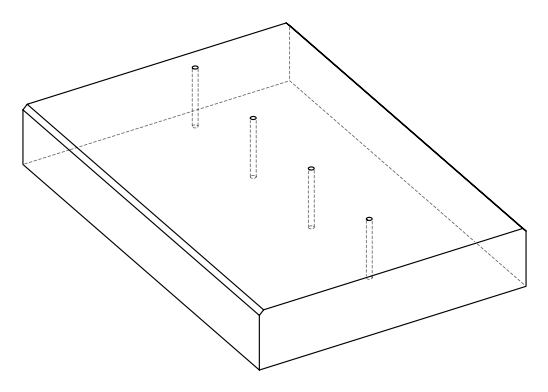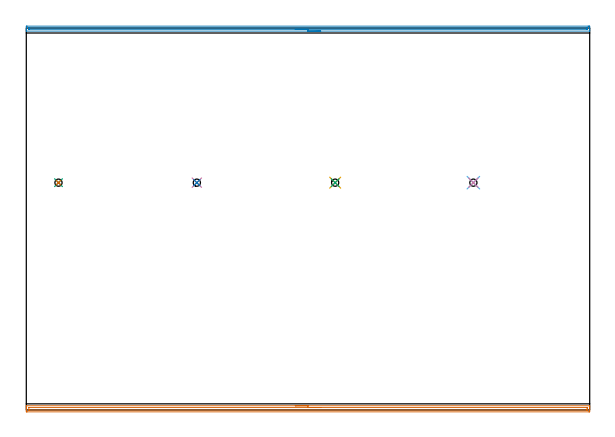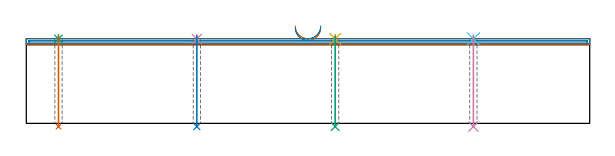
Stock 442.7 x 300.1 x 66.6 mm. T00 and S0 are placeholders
(PLAN: 10 operations, 2 tool changes, 15.8 min)
(1 AREA_MILL | FG_CHAMFER_SURFACE | UGT0205_001 | 7.26 min | 5101 mm3)
(2 AREA_MILL_1 | FG_CHAMFER_SURFACE_1 | UGT0205_001 | 7.24 min | 3367 mm3)
(3 SPOT_DRILL | STEP1HOLE | NXT0321_9005460120000 | 0.03 min | 0 mm3)
(4 SPOT_DRILL_1 | STEP1HOLE_1 | NXT0321_9005460120000 | 0.03 min | 0 mm3)
(5 SPOT_DRILL_2 | STEP1HOLE_2 | NXT0321_9005460120000 | 0.03 min | 0 mm3)
(6 SPOT_DRILL_3 | STEP1HOLE_3 | NXT0321_9005460120000 | 0.03 min | 1 mm3)
(7 DRILL_THROUGH_HOLE_INTO_CENTER | STEP1HOLE | NXT0301_028 | 0.29 min | 1670 mm3)
(8 DRILL_THROUGH_HOLE_INTO_CENTER_1 | STEP1HOLE_1 | NXT0301_028 | 0.29 min | 1672 mm3)
(9 DRILL_THROUGH_HOLE_INTO_CENTER_2 | STEP1HOLE_2 | NXT0301_028 | 0.29 min | 1672 mm3)
(10 DRILL_THROUGH_HOLE_INTO_CENTER_3 | STEP1HOLE_3 | NXT0301_028 | 0.29 min | 1670 mm3)
(TOOL UGT0205_001 | Chamfer Mill 20 x 3 x 45 deg. | D20 FL50 Z2)
(TOOL NXT0321_9005460120000 | NC Spot Drill, 142deg, 12mm, Carbide, Uncoated | D12 PA142 FL30 Z2)
(TOOL NXT0301_028 | Carbide Drill 5.7mm [860.1-0570-046A1-MM 2214] | D5.7 PA140 FL70 Z2)
(OP 1 AREA_MILL)
G17 G21 G94 G90
T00 M6
G54
G17 G0 G90 X211.35 Y3.3 S1061 M3
G43 Z76.6 H0
G94 G1 X211.388 Z75.728 F250.
X211.502 Z74.863
X211.691 Z74.012
X211.953 Z73.18
X212.287 Z72.374
X212.69 Z71.6
X213.158 Z70.864
X213.69 Z70.172
X214.279 Z69.529
X214.922 Z68.939
X215.614 Z68.408
X216.35 Z67.94
X217.124 Z67.537
X217.93 Z67.203
X218.762 Z66.941
X219.613 Z66.752
X220.478 Z66.638
X221.35 Z66.6
X442.525
X442.69 Y3.297 Z66.588
X442.693 Y3.237 Z66.529
X442.7 Y2.818 Z66.118
Y2.493 Z65.793
Y1.793 Z65.088
Y0.55 Z63.847
Y0.007 Z63.302
Y-0.615 Z62.681
X442.698 Y-0.886 Z62.409
X442.693 Y-1.491 Z61.805
X442.685 Y-1.493 Z61.803
X442.078 Y-1.5 Z61.8
X0.622
X0.015 Y-1.493 Z61.803
X0.007 Y-1.491 Z61.805
X0. Y-0.886 Z62.409
Y-0.615 Z62.681
Y0.007 Z63.302
Y1.443 Z64.739
Y1.793 Z65.088
Y2.493 Z65.793
Y2.819 Z66.118
X0.007 Y3.237 Z66.529
X0.01 Y3.297 Z66.588
X0.175 Y3.3 Z66.6
X221.35
Y1.886 Z65.186
X440.291 Y1.885 Z65.185
X440.684 Y1.879 Z65.179
X440.69 Y1.85 Z65.15
X440.693 Y1.793 Z65.093
X440.699 Y1.385 Z64.685
Y0.007 Z63.307
X440.697 Y-0.044 Z63.256
X440.694 Y-0.069 Z63.231
X440.692 Y-0.076 Z63.224
X440.661 Y-0.079 Z63.221
X440.476 Y-0.084 Z63.216
X440.383 Y-0.085 Z63.215
X2.409 Y-0.086 Z63.214
X2.016 Y-0.079 Z63.221
X2.01 Y-0.051 Z63.249
X2.007 Y0.007 Z63.307
X2.001 Y0.415 Z63.715
Y1.793 Z65.093
X2.003 Y1.844 Z65.144
X2.006 Y1.869 Z65.169
X2.008 Y1.876 Z65.176
X2.039 Y1.879 Z65.179
X2.224 Y1.884 Z65.184
X2.317 Y1.885 Z65.185
X221.35 Y1.886 Z65.186
X222.222 Z65.224
X223.086 Z65.338
X223.938 Z65.526
X224.77 Z65.789
X225.576 Z66.123
X226.35 Z66.525
X227.086 Z66.994
X227.778 Z67.525
X228.421 Z68.115
X229.01 Z68.758
X229.541 Z69.45
X230.01 Z70.186
X230.413 Z70.959
X230.747 Z71.765
X231.009 Z72.597
X231.198 Z73.449
X231.312 Z74.314
X231.35 Z75.186
G0 Z76.6
M5
M2
(OP 2 AREA_MILL_1)
G17 G21 G94 G90
T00 M6
G54
G17 G0 G90 X231.35 Y297.7 S1061 M3
G43 Z76.6 H0
G94 G1 X231.312 Z75.728 F250.
X231.198 Z74.863
X231.009 Z74.012
X230.747 Z73.18
X230.413 Z72.374
X230.01 Z71.6
X229.541 Z70.864
X229.01 Z70.172
X228.421 Z69.529
X227.778 Z68.939
X227.086 Z68.408
X226.35 Z67.94
X225.576 Z67.537
X224.77 Z67.203
X223.938 Z66.941
X223.086 Z66.752
X222.222 Z66.638
X221.35 Z66.6
X0.175
X0.01 Y297.703 Z66.588
X0.007 Y297.762 Z66.53
X0. Y298.179 Z66.121
Y298.503 Z65.796
Y299.204 Z65.092
Y300.447 Z63.85
X0.003 Y300.989 Z63.305
X0.007 Y301.591 Z62.705
X0.018 Y301.593 Z62.703
X0.622 Y301.6 Z62.7
X441.467
X442.078 Y301.599 Z62.701
X442.682 Y301.593 Z62.703
X442.693 Y301.591 Z62.705
X442.7 Y300.989 Z63.305
Y299.554 Z64.743
Y299.204 Z65.092
Y298.503 Z65.796
Y298.179 Z66.121
Y297.764 Z66.527
X442.69 Y297.703 Z66.588
X442.525 Y297.7 Z66.6
X221.35
Y299.114 Z65.186
X2.409
X2.32 Y299.115 Z65.185
X2.141 Y299.118 Z65.182
X2.025 Y299.121 Z65.179
X2.009 Y299.132 Z65.168
X2.007 Y299.146 Z65.154
X2.003 Y299.204 Z65.096
X2. Y299.612 Z64.688
X2.001 Y300.096 Z64.204
X2.003 Y300.147 Z64.153
X2.006 Y300.172 Z64.128
X2.008 Y300.179 Z64.121
X2.052 Y300.181 Z64.119
X2.23 Y300.185 Z64.115
X2.32 Y300.186 Z64.114
X2.409
X440.291
X440.38 Y300.185 Z64.115
X440.559 Y300.182 Z64.118
X440.675 Y300.179 Z64.121
X440.691 Y300.168 Z64.132
X440.693 Y300.154 Z64.146
X440.696 Y300.096 Z64.204
X440.7 Y299.688 Z64.612
X440.699 Y299.204 Z65.096
X440.697 Y299.153 Z65.147
X440.694 Y299.128 Z65.172
X440.692 Y299.121 Z65.179
X440.648 Y299.119 Z65.181
X440.47 Y299.115 Z65.185
X440.38 Y299.114 Z65.186
X440.291
X221.35
X220.478 Z65.224
X219.613 Z65.338
X218.762 Z65.527
X217.93 Z65.789
X217.124 Z66.123
X216.35 Z66.526
X215.614 Z66.994
X214.922 Z67.525
X214.279 Z68.115
X213.69 Z68.758
X213.158 Z69.45
X212.69 Z70.186
X212.287 Z70.96
X211.953 Z71.766
X211.691 Z72.598
X211.502 Z73.449
X211.388 Z74.314
X211.35 Z75.186
G0 Z76.6
M5
M2
(OP 3 SPOT_DRILL)
G17 G21 G94 G90
T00 M6
G54
G17 G0 G90 X25.3 Y178.6 S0 M3
G43 Z76.6 H0
G94 G81 G98 Z66.355 F250. R69.6
G80
M5
M2
(OP 4 SPOT_DRILL_1)
G17 G21 G94 G90
T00 M6
G54
G17 G0 G90 X134. Y178.6 S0 M3
G43 Z76.6 H0
G94 G81 G98 Z66.355 F250. R69.6
G80
M5
M2
(OP 5 SPOT_DRILL_2)
G17 G21 G94 G90
T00 M6
G54
G17 G0 G90 X242.7 Y178.6 S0 M3
G43 Z76.6 H0
G94 G81 G98 Z66.355 F250. R69.6
G80
M5
M2
(OP 6 SPOT_DRILL_3)
G17 G21 G94 G90
T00 M6
G54
G17 G0 G90 X351.3 Y178.6 S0 M3
G43 Z76.6 H0
G94 G81 G98 Z66.355 F250. R69.6
G80
M5
M2
(OP 7 DRILL_THROUGH_HOLE_INTO_CENTER)
G17 G21 G94 G90
T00 M6
G54
G17 G0 G90 X25.3 Y178.6 S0 M3
G43 Z76.6 H1
G94 G73 G98 Z-2.537 F250. Q5.318 R68.6
G80
M5
M2
(OP 8 DRILL_THROUGH_HOLE_INTO_CENTER_1)
G17 G21 G94 G90
T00 M6
G54
G17 G0 G90 X134. Y178.6 S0 M3
G43 Z76.6 H1
G94 G73 G98 Z-2.537 F250. Q5.318 R68.6
G80
M5
M2
(OP 9 DRILL_THROUGH_HOLE_INTO_CENTER_2)
G17 G21 G94 G90
T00 M6
G54
G17 G0 G90 X242.7 Y178.6 S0 M3
G43 Z76.6 H1
G94 G73 G98 Z-2.537 F250. Q5.318 R68.6
G80
M5
M2
(OP 10 DRILL_THROUGH_HOLE_INTO_CENTER_3)
G17 G21 G94 G90
T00 M6
G54
G17 G0 G90 X351.3 Y178.6 S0 M3
G43 Z76.6 H1
G94 G73 G98 Z-2.537 F250. Q5.318 R68.6
G80
M5
M2
